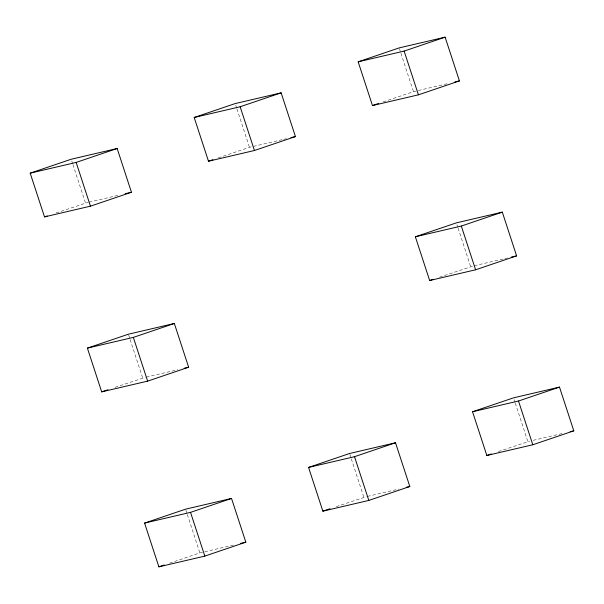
<?xml version="1.0" encoding="UTF-8"?>
<svg xmlns="http://www.w3.org/2000/svg" width="604" height="604" viewBox="0 0 604 604"><rect width="100%" height="100%" fill="white"/><g stroke="black" fill="none" stroke-linecap="round" stroke-linejoin="round"><path stroke-width="0.45" stroke-dasharray="3.02 2.27" d="M56.081 212.963L88.199 202.348M218.286 157.901L249.482 147.308L282.823 139.524M383.17 101.925L413.468 91.642L447.707 83.646M115.054 387.33L145.383 377.319M439.463 277.198L473.362 265.971M169.565 563.2L199.871 552.909L235.009 544.71M336.232 506.62L366.56 496.609M498.436 451.558L529.648 441.146M283.721 139.32L286.424 138.686M89.098 202.144L119.735 194.986M474.261 265.76L504 258.822M504.899 258.61L507.602 257.983M146.289 377.107L177.825 369.746M533.249 440.308L562.082 433.574M367.459 496.397L399.002 489.036M399.463 48.788L400.633 52.359M400.92 53.258L413.468 91.642M456.941 224.65L457.817 227.331M458.111 228.221L470.659 266.606M514.132 399.614L515.008 402.294M515.295 403.185L527.843 441.569M235.771 105.353L236.647 108.033M236.934 108.924L249.482 147.308M349.852 454.397L351.022 457.96M351.309 458.859L363.857 497.243M71.778 161.026L72.654 163.707M72.948 164.598L85.496 202.982M128.675 335.099L129.845 338.67M130.132 339.561L142.68 377.945M185.866 510.063L187.029 513.634M187.323 514.525L199.871 552.909"/><path stroke-width="0.91" d="M30.2 173.159L71.197 159.237L117.153 148.508L131.453 192.253L90.449 206.168L44.5 216.896L30.2 173.159L76.157 162.431L117.153 148.508M194.186 117.486L235.183 103.571L281.139 92.842L295.439 136.579L254.443 150.502L208.486 161.23L194.186 117.486L240.143 106.757L281.139 92.842M358.172 61.819L399.176 47.897L445.125 37.169L459.425 80.913L418.429 94.828L372.472 105.557L358.172 61.819L404.129 51.091L445.125 37.169M44.5 216.896L47.172 215.99M208.486 161.23L212.94 159.713M372.472 105.557L378.708 103.443M87.391 348.123L128.388 334.208L174.337 323.48L188.637 367.217L147.64 381.139L101.683 391.868L87.391 348.123L133.341 337.394L174.337 323.48M415.363 236.783L456.36 222.861L502.317 212.132L516.609 255.877L475.612 269.792L429.663 280.52L415.363 236.783L461.32 226.055L502.317 212.132M101.683 391.868L107.92 389.746M429.663 280.52L433.227 279.312M144.575 523.087L185.571 509.172L231.528 498.443L245.828 542.181L204.824 556.103L158.875 566.831L144.575 523.087L190.532 512.358L231.528 498.443M308.561 467.421L349.557 453.498L395.514 442.77L409.814 486.514L368.817 500.429L322.861 511.158L308.561 467.421L354.518 456.692L395.514 442.77M472.547 411.747L513.551 397.832L559.5 387.104L573.8 430.841L532.803 444.763L486.847 455.491L472.547 411.747L518.504 401.018L559.5 387.104M158.875 566.831L164.22 565.012M322.861 511.158L329.988 508.742M486.847 455.491L491.301 453.974M454.918 81.963L459.425 80.913M290.932 137.637L295.439 136.579M125.141 193.725L131.453 192.253M511.203 257.138L516.609 255.877M184.129 368.274L188.637 367.217M570.199 431.686L573.8 430.841M406.205 487.353L409.814 486.514M240.415 543.449L245.828 542.181M404.129 51.091L418.429 94.828M461.32 226.055L475.612 269.792M518.504 401.018L532.803 444.763M240.143 106.757L254.443 150.502M354.518 456.692L368.817 500.429M76.157 162.431L90.449 206.168M133.341 337.394L147.64 381.139M190.532 512.358L204.824 556.103"/></g></svg>
